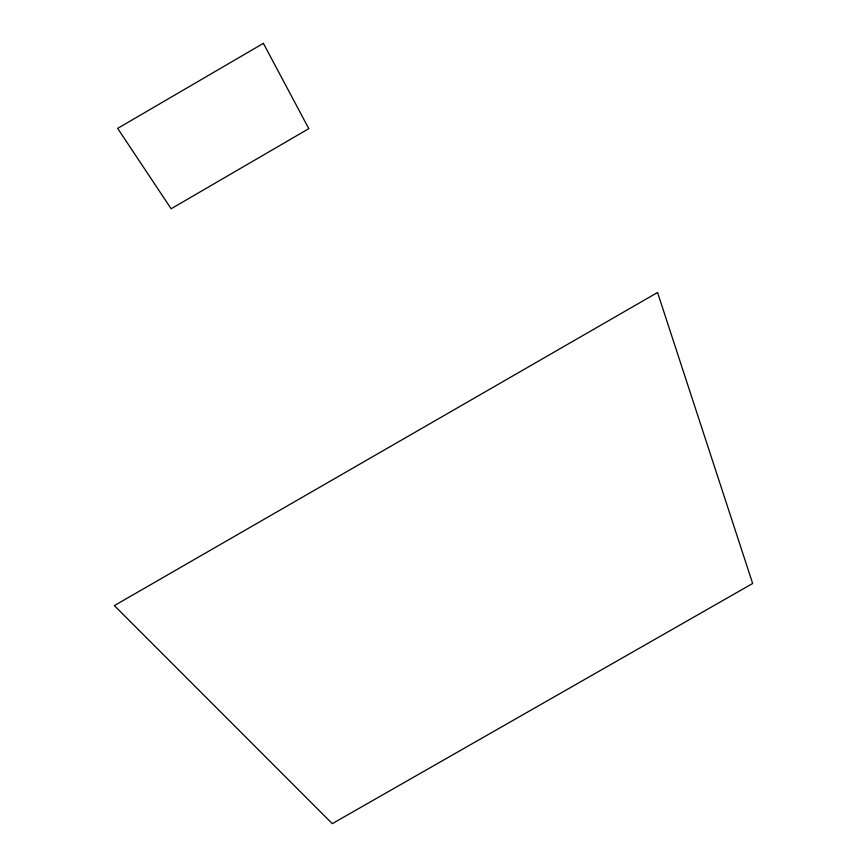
<?xml version="1.0" encoding="UTF-8"?>
<svg xmlns="http://www.w3.org/2000/svg" width="867" height="867" viewBox="0 0 867 867"><rect width="100%" height="100%" fill="white"/><g stroke="black" fill="none" stroke-linecap="round" stroke-linejoin="round"><path stroke-width="1.3" d="M263.395 43.35L117.663 128.381L171.135 208.763L308.804 128.663L263.395 43.35M657.554 292.493L114.346 605.61L332.299 823.65L752.654 583.48L657.554 292.493"/></g></svg>
